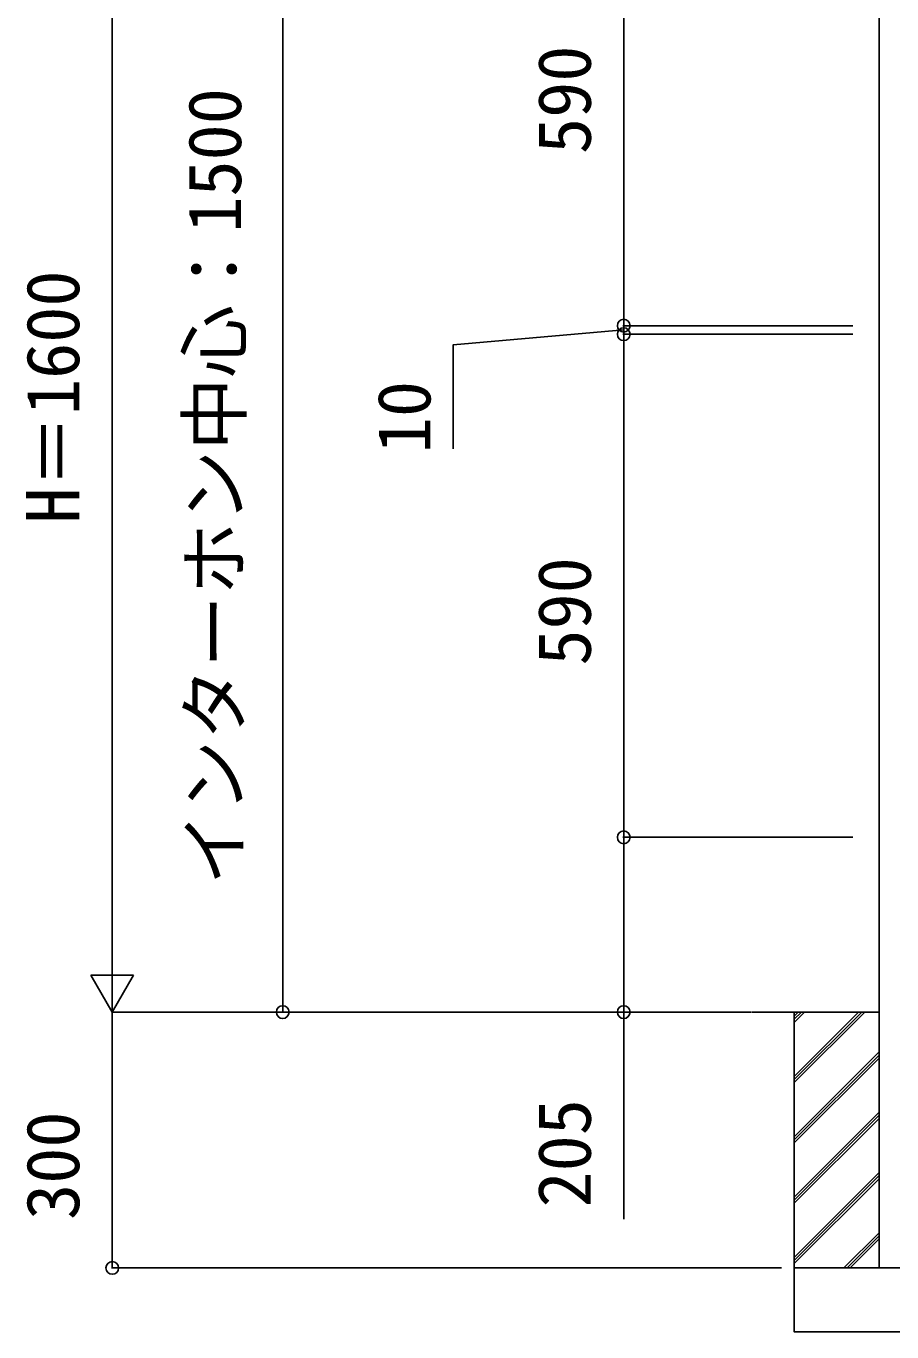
# Model space of a CAD drawing. Units: millimetres, scale not verified. Extents: x -4375 to 4375, y -6498 to 6471.
# Drawn here: x -2576 to -1560, y -1123 to 408 of the extents above; entities that cross this region are included whole.
import ezdxf
from ezdxf.enums import TextEntityAlignment as Align

# ---------------------------------------------------------------- set-up
doc = ezdxf.new("R2010")
doc.units = ezdxf.units.MM
doc.header["$LTSCALE"] = 30
doc.layers.add('0-2_YKK_A1', color=4, linetype='Continuous')
doc.layers.add('0-3_YKK_D', color=6, linetype='Continuous')
doc.styles.add('ＭＳ ゴシック', font='')
doc.styles.get('ＭＳ ゴシック').set_extended_font_data('MS Gothic')

msp = doc.modelspace()

# ---------------------------------------------------------------- linework, layer by layer
at = {"layer": '0-2_YKK_A1'}
for p, q in [((-1725, -748.4), (-1575.5, -748.4)), ((-1675, -753.15), (-1670.25, -748.4)), ((-1675, -823.86), (-1599.54, -748.4)), ((-1675, -756.78), (-1666.62, -748.4)), ((-1675, -827.49), (-1595.91, -748.4)), ((-1675, -760.4), (-1663, -748.4)), ((-1675, -831.11), (-1592.29, -748.4)), ((-1675, -894.57), (-1575.5, -795.07)), ((-1675, -898.2), (-1575.5, -798.7)), ((-1675, -901.82), (-1575.5, -802.32)), ((-1675, -965.28), (-1575.5, -865.79)), ((-1675, -968.91), (-1575.5, -869.41)), ((-1675, -972.53), (-1575.5, -873.04)), ((-1675, -1036), (-1575.5, -936.5)), ((-1675, -1039.62), (-1575.5, -940.12)), ((-1675, -1043.25), (-1575.5, -943.75)), ((-1616.69, -1048.4), (-1575.5, -1007.21)), ((-1613.07, -1048.4), (-1575.5, -1010.83)), ((-1609.44, -1048.4), (-1575.5, -1014.46))]:
    msp.add_line(p, q, dxfattribs=at)
for points in [[(-1575.5, 846.6), (-1575.5, -1048.4), (-1545.5, -1048.4)], [(-1124.5, -748.4), (-1025, -748.4), (-1025, -1048.4), (-1675, -1048.4), (-1675, -748.4), (-1575.5, -748.4)]]:
    msp.add_lwpolyline(points, dxfattribs=at)
msp.add_lwpolyline([(-1675, -1048.4), (-1025, -1048.4), (-1025, -1123.4), (-1675, -1123.4)], close=True, dxfattribs=at)
at = {"layer": '0-3_YKK_D'}
for p, q in [((-2475, -698.4), (-2475, 801.6)), ((-2275, -748.4), (-2275, 751.59)), ((-1875, 56.6), (-1875, 646.6)), ((-1875, 56.6), (-1875, 86.6)), ((-1606.5, 56.6), (-1876, 56.6)), ((-1606.5, 56.6), (-1876, 56.6)), ((-1606.5, 46.6), (-1876, 46.6)), ((-1606.5, 46.6), (-1876, 46.6)), ((-1875, 46.6), (-1875, 56.6)), ((-1875, 46.6), (-1875, 56.6)), ((-1875, -543.4), (-1875, 46.6)), ((-1875, 46.6), (-1875, 16.6)), ((-1606.5, -543.4), (-1876, -543.4)), ((-1606.5, -543.4), (-1876, -543.4)), ((-2475, -748.4), (-2475, -661.8)), ((-2475, -748.4), (-2500, -705.1)), ((-2450, -705.1), (-2500, -705.1)), ((-2475, -748.4), (-2450, -705.1)), ((-1726, -748.4), (-2476, -748.4)), ((-1726, -748.4), (-2476, -748.4)), ((-2475, -748.4), (-2475, -1048.4)), ((-1726, -748.4), (-2276, -748.4)), ((-1726, -748.4), (-1876, -748.4)), ((-1690, -1048.4), (-2476, -1048.4))]:
    msp.add_line(p, q, dxfattribs=at)
for points in [[(-1875, 51.6), (-2075, 34.31), (-2075, -87.94)], [(-1875, -543.4), (-1875, -748.4), (-1875, -991.3)]]:
    msp.add_lwpolyline(points, dxfattribs=at)
for centre in [(-1875, 56.6), (-1875, 56.6), (-1875, 46.6), (-1875, 46.6), (-1875, -543.4), (-1875, -543.4), (-2275, -748.4), (-1875, -748.4), (-2475, -1048.4)]:
    msp.add_circle(centre, 7.5, dxfattribs=at)

# ---------------------------------------------------------------- texts
at = {"layer": '0-3_YKK_D', "style": 'ＭＳ ゴシック'}
for s, p in [('590', (-1895, 257.91)), ('インターホン中心：1500', (-2305.14, -599.44)), ('H＝1600', (-2495, -175.63)), ('10', (-2083, -92.98)), ('590', (-1895, -342.09)), ('205', (-1895, -977.58)), ('300', (-2495, -992.09))]:
    msp.add_text(s, height=62.32, rotation=90, dxfattribs=at).set_placement(p, align=Align.BOTTOM_LEFT)

doc.saveas('drawing.dxf')
